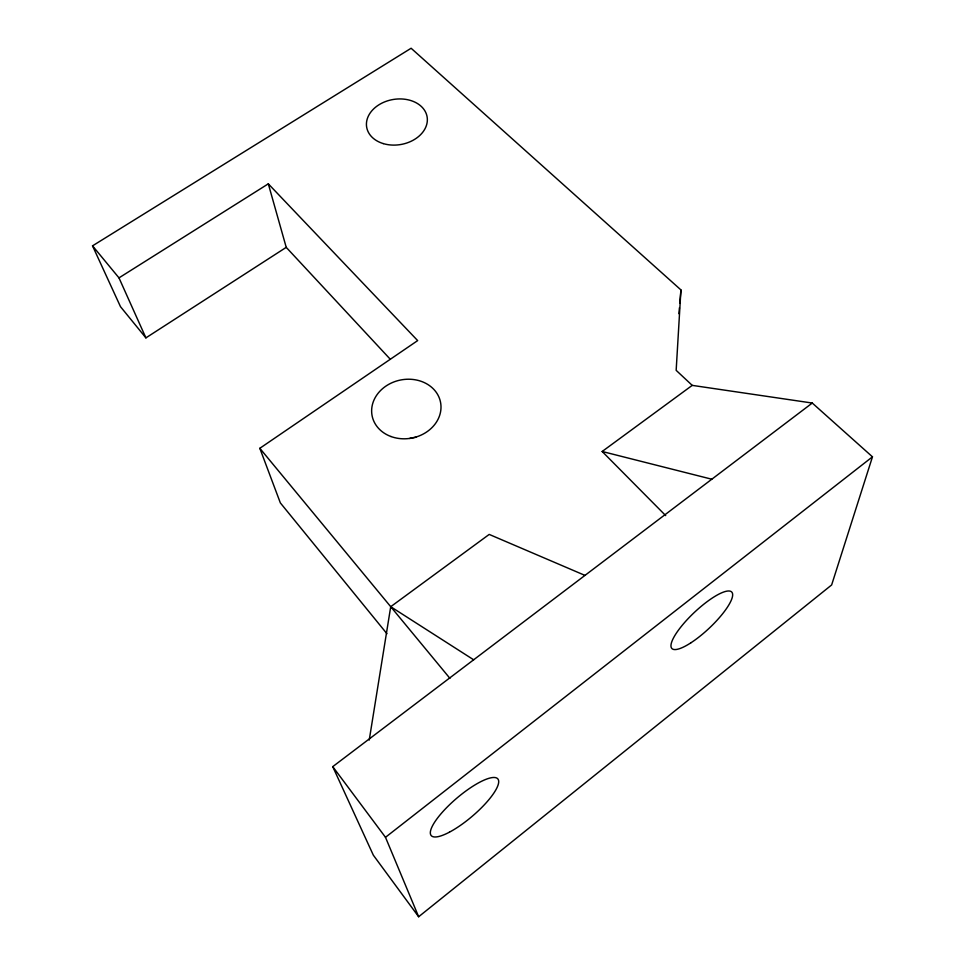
<?xml version="1.0" encoding="UTF-8"?>
<svg xmlns="http://www.w3.org/2000/svg" width="965" height="965" viewBox="0 0 965 965"><rect width="100%" height="100%" fill="white"/><g stroke="black" fill="none" stroke-linecap="round" stroke-linejoin="round"><path stroke-width="1.45" d="M145.908 337.871L118.985 277.872L268.306 183.833L286.231 247.354L145.908 337.871L120.492 306.677L92.531 245.846L411.114 48.25L680.928 289.91L676.163 370.343L692.231 385.373L812.277 403.044L872.469 456.831L831.637 584.959L418.653 916.75L373.334 855.171L332.744 766.644L812.277 403.044M678.926 313.697L679.432 307.751M679.806 303.287L680.928 289.91M369.233 740.071L390.716 606.708L489.207 534.417L584.971 575.393M418.653 916.75L385.493 837.306L872.469 456.831M665.693 515.6L602.172 451.487L692.231 385.373M386.941 633.716L280.345 502.886L259.826 448.303L417.664 340.597L268.306 183.833M602.172 451.487L711.808 479.219M390.716 606.708L473.658 659.795M286.231 247.354L390.367 359.342M92.531 245.846L118.985 277.872M259.826 448.303L449.919 678.335M332.744 766.644L385.493 837.306M409.643 438.472A32.738 28.443 -11.4 0 1 415.879 437.314M690.747 642.907A41.121 10.832 -43.3 0 0 732.278 592.848A41.121 10.832 -43.3 0 0 682.448 625.03A41.121 10.832 -43.3 0 0 690.747 642.907M449.425 832.168A43.739 11.894 -40.4 0 0 498.628 780.733A43.739 11.894 -40.4 0 0 445.456 808.851A43.739 11.894 -40.4 0 0 449.425 832.168M390.958 436.518A34.873 29.565 -11.4 0 0 440.933 405.179A34.873 29.565 -11.4 0 0 387.062 385.349A34.873 29.565 -11.4 0 0 390.958 436.518M383.262 143.592A30.663 22.834 -9.7 0 0 427.302 118.369A30.663 22.834 -9.7 0 0 380.101 104.099A30.663 22.834 -9.7 0 0 383.262 143.592"/></g></svg>
